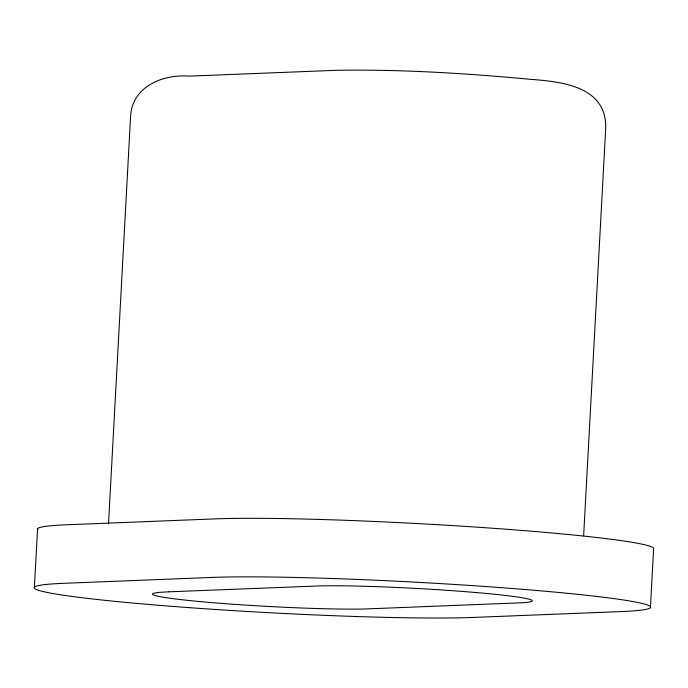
<?xml version="1.0" encoding="UTF-8"?>
<svg xmlns="http://www.w3.org/2000/svg" width="688" height="688" viewBox="0 0 688 688"><rect width="100%" height="100%" fill="white"/><g stroke="black" fill="none" stroke-linecap="round" stroke-linejoin="round"><path stroke-width="1.03" d="M34.4 587.277L37.573 528.728M108.523 523.749L130.514 117.657C131.193 86.817 162.703 73.96 189.286 76.127L336.518 70.288C401.061 69.264 465.63 73.289 529.88 79.266C561.253 81.666 607.229 86.077 605.689 128.665L583.639 535.823M650.427 607.616L653.6 549.058A234.883 12.289 3.1 0 0 482.383 527.524A234.883 12.289 3.1 0 0 214.596 518.898L67.355 524.746A234.883 12.289 3.1 0 0 37.857 529.915M168.594 591.835L162.394 592.153A116.47 6.097 3.1 0 0 211.947 602.619A116.47 6.097 3.1 0 0 364.391 609.009L522.433 602.74A116.47 6.097 3.1 0 0 472.88 592.273A116.47 6.097 3.1 0 0 320.436 585.884L168.594 591.835M211.422 577.456L64.19 583.295A234.883 12.289 3.1 0 0 154.155 604.915A234.883 12.289 3.1 0 0 473.413 617.437L620.645 611.589A234.883 12.289 3.1 0 0 530.68 589.977A234.883 12.289 3.1 0 0 211.422 577.456"/></g></svg>
